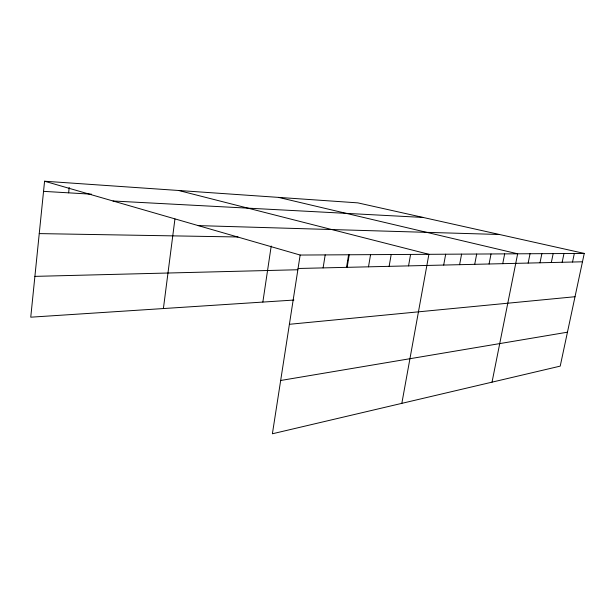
<?xml version="1.0" encoding="UTF-8"?>
<svg xmlns="http://www.w3.org/2000/svg" width="615" height="615" viewBox="0 0 615 615"><rect width="100%" height="100%" fill="white"/><g stroke="black" fill="none" stroke-linecap="round" stroke-linejoin="round"><path stroke-width="0.92" d="M584.25 253.426L300.151 255.048L272.391 433.775L560.219 366.125L584.25 253.426L357.807 202.865L44.572 181.225L30.75 317.186L293.916 300.051M68.642 192.841L69.218 187.452M163.398 308.553L174.937 218.971M262.851 302.073L271.207 246.031M323.106 267.902L325.189 254.902M346.529 267.348L348.605 254.771M347.114 267.587L349.251 254.633M368.493 266.833L370.561 254.648M389.134 266.349L391.186 254.525M408.552 265.888L410.597 254.418M401.833 403.348L428.893 254.31L178.604 190.481M443.684 265.065L445.683 254.218M459.605 264.688L461.596 254.126M474.719 264.327L476.687 254.041M489.079 263.989L491.024 253.957M502.739 263.674L504.661 253.88M492.031 382.153L517.653 253.803L278.464 197.384M528.154 263.074L530.045 253.734M540.001 262.797L541.869 253.664M551.324 262.528L553.169 253.603M562.156 262.274L563.978 253.541M572.527 262.028L574.333 253.48M280.671 380.485L567.461 332.192M289.396 324.297L575.017 296.722M34.901 276.373L297.86 269.747M298.067 268.486L582.466 261.79M39.245 233.6L238.028 236.975M198.214 225.605L499.441 234.492M113.006 200.99L423.097 217.441M43.542 191.357L91.574 194.194M44.572 181.225L300.151 255.048"/></g></svg>
